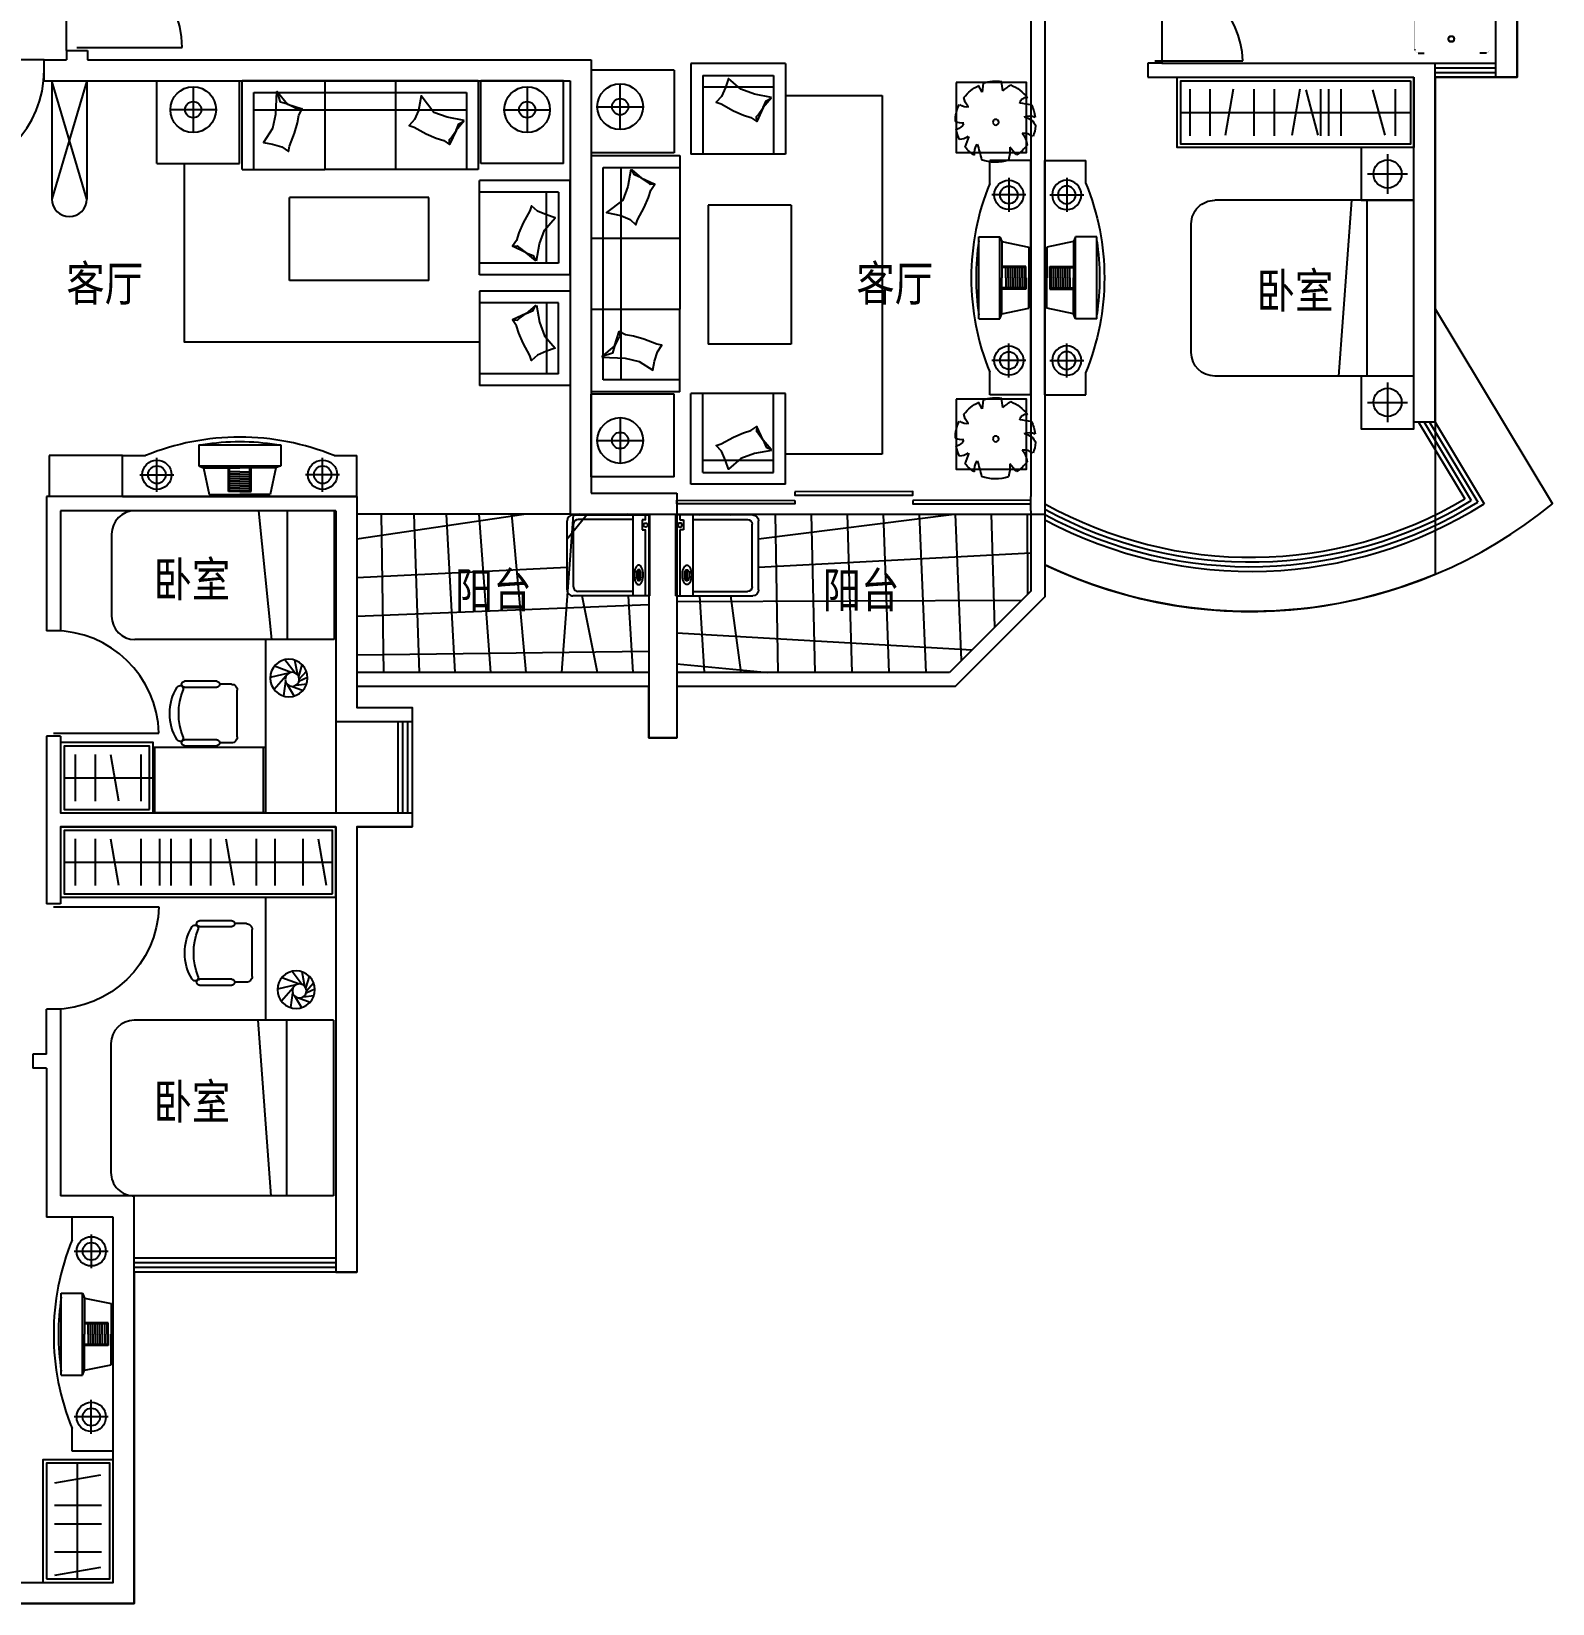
# Model space of a CAD drawing. Header units: millimetres. Extents: x 1064 to 41394, y 719 to 38162.
# Drawn here: x 28413 to 41394, y 14935 to 28357 of the extents above; entities that cross this region are included whole.
import ezdxf

# ---------------------------------------------------------------- set-up
doc = ezdxf.new("R2010")
doc.units = ezdxf.units.MM
for name, color, linetype in [('GROUND', 2, 'Continuous'), ('JJ', 6, 'Continuous'), ('TEXT', 7, 'Continuous'), ('TOTHER', 7, 'Continuous'), ('WALL', 4, 'Continuous'), ('WC', 10, 'Continuous'), ('WINDOW', 5, 'Continuous'), ('轮廓线', 240, 'Continuous')]:
    doc.layers.add(name, color=color, linetype=linetype)
doc.styles.add('-黑体', font='simhei.ttf')
doc.styles.add('DIM_FONT', font='SIMPLEX.shx', dxfattribs={"width": 0.8})
doc.styles.get("Standard").update_dxf_attribs({"font": 'arial.ttf'})

# ---------------------------------------------------------------- blocks, each defined once
blk = doc.blocks.new('M_C56KIS')
for p, q in [((61.68769691910711, 318.4202871911148), (71.90601225494174, 242.2449976117387)), ((71.90601225494174, 242.2449976117387), (100.8935978659574, 299.1390777507368)), ((100.8935978659574, 299.1390777507368), (100.8935978659574, 299.1390777507368))]:
    blk.add_line(p, q)
blk.add_lwpolyline([(293.5310873228591, 324.8203210098109), (293.5310873228591, -275.1796789901891), (-306.4689126771409, -275.1796789901891), (-306.4689126771409, 324.8203210098109)], close=True)
blk.add_circle((-45.62873294828751, -15.71658524134182), 24.74795864091466)
for centre, radius, start, end in [((-45.50328085846559, -12.31630878756187), 339.7112833079223, 112.0102967799918, 142.6391627845076), ((-371.2896940797655, -21.64040045695947), 380.1920188542477, 45.97817327683244, 58.53146648823827), ((-666.0950092341081, 364.7389955538201), 570.3182934058449, 348.5728220433146, 356.664893159638), ((-45.50328085846559, -12.31630878756187), 347.6731246968502, 72.04260863602428, 98.47500495788819), ((-45.50328085846559, -12.31630878756187), 341.3130754933274, 37.27508326534749, 64.82453975226632), ((-402.2700638191891, 850.071679190416), 717.8742823705817, 274.1464636058081, 282.123813865735), ((-307.3263161788782, 139.4254770050211), 56.51447527397258, 8.94104035208526, 100.0107453020594), ((206.6061042903748, 198.4565398962477), 84.24348286259413, 254.8554930631365, 310.959999052217), ((82.19623916537967, 215.3506896556755), 145.4134528367333, 319.7203254456983, 351.7151342059933), ((-45.50328085846559, -12.31630878756187), 344.854602640086, 0.5321478976161764, 25.58563763758895), ((-277.2367385652906, -87.58515179670576), 115.2873787263145, 97.39115352619886, 159.6951689965226), ((-332.4263924279076, -104.7566776789063), 142.750854417868, 71.80085051577306, 110.5991494842191), ((-45.50328085846559, -12.31630878756187), 338.1869811262916, 154.3498330697507, 173.0356210533512), ((-45.50328085846559, -12.31630878756187), 341.6813009379082, 185.9236248562026, 201.5277014868109), ((-287.016916876004, -214.3724508192572), 105.9156923180378, 81.8313753688686, 131.8278158106918), ((-119.4181293166766, -230.1884061095298), 194.498044918058, 141.6582328344403, 174.3092801234542), ((240.9715377723187, 101.5253414807994), 125.0895764326022, 263.277489039658, 297.8128437567362), ((333.1284424762271, 45.00061429590642), 130.7944999497475, 215.3868289016926, 249.7411029521465), ((-45.50328085846559, -12.31630878756187), 343.8520713788156, 334.0766548191929, 348.9021315592918), ((-45.50328085846559, -12.31630878756187), 333.1188994948745, 216.5940385052634, 237.4463764496026), ((-456.1104389769607, -26.25292581247413), 353.3091112416235, 310.8535874544839, 325.1929914565035), ((258.5327176696737, -243.1566432130312), 424.821412029153, 177.9454952844627, 193.2146256256703), ((1319.979056938726, -610.5931979398483), 1273.632728424784, 161.2864889084941, 167.5451059776773), ((-13.45707389987365, -284.0690271355743), 151.3411783082969, 354.7322619888067, 32.8543979234022), ((-45.50328085846559, -12.31630878756187), 339.1036820278283, 302.6098373623655, 320.6752496465583), ((1198.945539950029, 166.7284474101361), 1057.644250898783, 196.6397484795939, 201.9099380494143), ((262.0729412414221, -63.06088788394482), 99.59076505003421, 227.0453936709736, 270.9650517005485), ((-45.50328085846559, -12.31630878756187), 345.7632267254725, 251.5307323359839, 290.6299658611113)]:
    blk.add_arc(centre, radius, start, end)
at = {"style": 'DIM_FONT', "width": 0.8, "flags": 9}
for tag in ['YSIZE', 'XSIZE']:
    blk.add_attdef(tag, (0, 0), '', height=0.5, dxfattribs=at)
blk = doc.blocks.new('_C10')
at = {"layer": 'JJ'}
for p, q in [((-354.7870574510889, -581.4193916137447), (-354.7870574510889, 606.1006083862594)), ((-354.7870574510889, 606.1006083862594), (355.1329425489239, 606.1006083862449)), ((355.1329425489239, -581.4193916137592), (355.1329425489239, 606.1006083862449)), ((-354.7870574510889, -581.4193916137447), (355.1329425489239, -581.4193916137592))]:
    blk.add_line(p, q, dxfattribs=at)
at = {"flags": 9}
for tag in ['YSIZE', 'XSIZE']:
    blk.add_attdef(tag, (0, 0), '', height=0.5, dxfattribs=at)
blk = doc.blocks.new('_C8')
at = {"layer": 'JJ'}
for p, q in [((-755.5999999999767, 1008.000000000015), (0, 1008)), ((-755.5999999999767, 1008), (-755.5999999999767, 302.4000000000087)), ((0, -1008), (0, 1008)), ((-755.5999999999767, 907.2000000000116), (-100.7999999999884, 907.2000000000116)), ((-251.5999999999767, -907.1999999999825), (-251.5999999999767, 907.2000000000116)), ((-100.7999999999884, 907.2000000000116), (-100.8000000000175, -907.1999999999825)), ((-755.5999999999767, -1008), (-755.5999999999767, 302.4000000000087)), ((0, 302.3999999999942), (-755.5999999999767, 302.3999999999942)), ((0, -302.3999999999942), (-755.5999999999767, -302.3999999999942)), ((-100.8000000000175, -907.1999999999825), (-755.5999999999767, -907.1999999999971)), ((0, -1008), (-755.5999999999767, -1008))]:
    blk.add_line(p, q, dxfattribs=at)
for points in [[(-89.99734004616039, 714.5682681564358), (-288.1817483240739, 722.5387992107717), (-408.1844476381084, 749.4810452834645), (-525.3636578463484, 825.6283520912693), (-540.0010626880103, 748.5662530344562), (-563.4778018753859, 667.1045413729444), (-602.0114588273864, 612.2127015274891), (-558.0838417873601, 603.7212770043116), (-447.6263490955171, 560.0781531431712), (-358.4940034818719, 534.3907867909002), (-291.7959422309068, 522.8105931445753), (-238.1384737045737, 495.5368694099016), (-245.2634562289168, 536.4937327374646), (-233.0967100298731, 552.4390997508308), (-198.5961258576717, 619.6085278042301), (-181.2196417347295, 679.9030230497301), (-92.03075840097154, 707.5125293511082), (-198.5961258576717, 619.6085278042301), (-238.1384737045737, 495.5368694099016)], [(-338.2978783842991, -888.7412333619577), (-311.270418500324, -742.8245974557649), (-269.066812068515, -627.3023568687349), (-128.4339883773355, -520.9300347690878), (-252.9626801763952, -496.4699687376997), (-330.7134550149494, -462.676703703095), (-380.1734077908332, -417.3813411245792), (-394.2627972830669, -459.8457842856878), (-451.7957910691621, -563.7473462476628), (-488.7711125673959, -648.81932415349), (-508.8620267306687, -713.4651857968274), (-542.8323156404949, -763.1542128187866), (-501.2984463736066, -761.3744000966253), (-487.0565684751491, -775.4971957188973), (-424.9012172757066, -818.3776655217953), (-367.3533996786573, -843.3900034214166), (-345.0321974647813, -885.8142576502869), (-424.9012172757066, -818.3776655217953), (-542.8323156404949, -763.1542128187866)]]:
    blk.add_lwpolyline(points, dxfattribs=at)
at = {"flags": 9}
for tag in ['YSIZE', 'XSIZE']:
    blk.add_attdef(tag, (0, 0), '', height=0.5, dxfattribs=at)
blk = doc.blocks.new('_C11')
at = {"layer": 'JJ'}
for p, q in [((-705.6000000000058, 0), (0, 0)), ((-705.6000000000058, 0), (-705.6000000000058, -705.6000000000058)), ((0, 0), (0, -705.6000000000058)), ((-246.1800111641642, -505.8603632134618), (-246.1800111641642, -115.8603632134618)), ((-51.18001116416417, -310.8603632134618), (-441.1800111641642, -310.8603632134618)), ((-705.6000000000058, -705.6000000000058), (0, -705.6000000000058))]:
    blk.add_line(p, q, dxfattribs=at)
for radius in [195, 69.69913654718549]:
    blk.add_circle((-246.1800111641642, -310.8603632134618), radius, dxfattribs=at)
at = {"flags": 9}
for tag in ['YSIZE', 'XSIZE']:
    blk.add_attdef(tag, (0, 0), '', height=0.5, dxfattribs=at)
blk = doc.blocks.new('_C9')
at = {"layer": 'JJ'}
for p, q in [((0, 0), (0, -773.6000000000058)), ((0, 0), (806.3999999999942, 0)), ((806.3999999999942, 0), (806.3999999999942, -773.6000000000058)), ((100.7999999999884, -100.8000000000175), (100.7999999999884, -773.6000000000058)), ((705.5999999999767, -100.8000000000175), (100.7999999999884, -100.8000000000175)), ((705.5999999999767, -100.8000000000175), (705.5999999999767, -773.6000000000058)), ((100.7999999999884, -201.6000000000058), (705.5999999999767, -201.6000000000058)), ((0, -773.6000000000058), (806.3999999999942, -773.6000000000058))]:
    blk.add_line(p, q, dxfattribs=at)
blk.add_lwpolyline([(119.2587666379986, -288.2978783842991), (265.175402544206, -261.270418500324), (380.6976431312505, -219.066812068515), (487.0699652308831, -128.4339883773355), (511.5300312622567, -202.9626801763952), (545.3232962968759, -280.7134550149494), (590.6186588754063, -330.1734077908623), (548.154215714283, -344.2627972830669), (444.2526537523372, -401.7957910691912), (359.1806758464663, -438.7711125673959), (294.534814203158, -458.8620267306978), (244.8457871811697, -492.8323156404949), (246.6255999033456, -451.2984463736066), (232.5028042810736, -437.0565684751782), (189.6223344781902, -374.9012172757066), (164.6099965785397, -317.3533996786864), (122.185742349684, -295.0321974647813), (189.6223344781902, -374.9012172757066), (244.8457871811697, -492.8323156404949)], dxfattribs=at)
at = {"flags": 9}
for tag in ['YSIZE', 'XSIZE']:
    blk.add_attdef(tag, (0, 0), '', height=0.5, dxfattribs=at)
blk = doc.blocks.new('_C1FVM')
at = {"layer": 'JJ'}
for p, q in [((1735.722933011391, 0), (1030.122933011386, 0)), ((1030.122933011386, -705.6000000000058), (1030.122933011386, 0)), ((1735.722933011391, -705.6000000000058), (1735.722933011391, 0)), ((1424.86256979793, -51.18001116416417), (1424.86256979793, -441.1800111641642)), ((1229.86256979793, -246.1800111641642), (1619.86256979793, -246.1800111641642)), ((1735.722933011391, -705.6000000000058), (1030.122933011386, -705.6000000000058)), ((1019.066911050046, -1656.636905521096), (1019.066911050046, -850.236905521102)), ((1792.666911050052, -850.236905521102), (1019.066911050046, -850.236905521102)), ((1792.666911050052, -1656.636905521096), (1792.666911050052, -850.236905521102)), ((1691.866911050034, -951.0369055211195), (1019.066911050046, -951.0369055211195)), ((1591.066911050046, -1555.836905521108), (1591.066911050046, -951.0369055211195)), ((1691.866911050034, -951.0369055211195), (1691.866911050034, -1555.836905521108)), ((1691.866911050034, -1555.836905521108), (1019.066911050046, -1555.836905521108)), ((1792.666911050052, -1656.636905521096), (1019.066911050046, -1656.636905521096))]:
    blk.add_line(p, q, dxfattribs=at)
blk.add_lwpolyline([(1504.369032665752, -1537.378138883098), (1531.396492549728, -1391.46150297689), (1573.600098981537, -1275.939262389846), (1664.232922672716, -1169.566940290213), (1589.704230873656, -1145.10687425884), (1511.953456035102, -1111.31360922422), (1462.493503259189, -1066.01824664569), (1448.404113766985, -1108.482689806813), (1390.87111998086, -1212.384251768759), (1353.895798482656, -1297.45622967463), (1333.804884319354, -1362.102091317938), (1299.834595409557, -1411.791118339926), (1341.368464676445, -1410.011305617751), (1355.610342574873, -1424.134101240023), (1417.765693774345, -1467.014571042906), (1475.313511371365, -1492.026908942556), (1497.63471358527, -1534.451163171412), (1417.765693774345, -1467.014571042906), (1299.834595409557, -1411.791118339926)], dxfattribs=at)
for radius in [195, 69.69913654718549]:
    blk.add_circle((1424.86256979793, -246.1800111641642), radius, dxfattribs=at)
at = {"layer": 'JJ', "rotation": 90}
for name, p in [('_C11', (-1735.722933011377, 0)), ('_C8', (0, 0)), ('_C9', (-1798.043468794276, -1656.636905521096)), ('_C10', (3.586040244772448, -1351.109127034739))]:
    blk.add_blockref(name, p, dxfattribs=at)
at = {"style": 'DIM_FONT', "width": 0.8, "flags": 9}
for tag in ['YSIZE', 'XSIZE']:
    blk.add_attdef(tag, (0, 0), '', height=0.5, dxfattribs=at)
blk = doc.blocks.new('M_E20')
for p, q in [((345, 0), (-345, 0)), ((-302.4353001085619, -35.83518351358725), (-345, -35.83518351358725)), ((-302.4353001085619, -34.99553397357704), (-302.4353001085619, -65.61750891554402)), ((-302.4353001085619, -65.61750891554402), (-219.2787734230078, -65.61750891554402)), ((-219.2787734230078, -65.61750891554402), (-219.2787734230078, -34.99553397357704)), ((345, -35.83518351358725), (-219.2787734230078, -35.83518351358725)), ((123.012313463325, -86.85246989288316), (123.1308182920857, -98.56345711686299)), ((133.4771477720733, -96.32858660580678), (133.4771477720733, -112.9488374002412)), ((198.1455573035291, -96.32858660580678), (133.4771477720733, -96.32858660580678)), ((133.4771477720733, -112.9488374002412), (198.1455573035291, -112.9488374002412)), ((198.1455573035291, -112.9488374002412), (198.1455573035291, -96.32858660580678)), ((214.7741682943033, -88.0287735806869), (214.7741682943033, -98.54462004506422)), ((-307.2702440595531, -144.2591847427593), (-307.2702440595531, -610.9635392652508)), ((307.2702440595549, -144.2591847427593), (307.2702440595549, -610.9635392652526)), ((267.2702440595549, -650.9635392652526), (-267.2702440595531, -650.9635392652508))]:
    blk.add_line(p, q)
blk.add_lwpolyline([(83.30959542153869, -94.43403726050383, 0.1851580092270577), (88.19442312496722, -107.1727753504947, 0.102041767147919), (107.6636818951683, -121.5201022012043, 0.06086153838468337), (132.7173477212091, -129.548957676232, 0.04717313288960092), (166.4596477590167, -132.7395176509635, 0.04717313288963489), (200.2019477968224, -129.5489576762302, 0.06086153838472677), (225.255613622865, -121.5201022012043, 0.1020417671479031), (244.7248723930625, -107.1727753504983, 0.1851580092270727), (249.6097000964928, -94.43403726050383, 0.1851580092270577), (244.7248723930643, -81.69529917051295, 0.1020417671479417), (225.255613622865, -67.34797231980338, 0.06086153838468446), (200.2019477968297, -59.31911684477745, 0.04717313288962478), (166.4596477590167, -56.12855687004412, 0.04717313288958174), (132.7173477212145, -59.31911684477382, 0.0608615383846819), (107.6636818951683, -67.34797231980338, 0.102041767147903), (88.19442312497085, -81.69529917050932, 0.1851580092271371)], format="xyb", close=True)
for points in [[(214.7741682943033, -88.0287735806869, 0.2590339714206403), (212.8733838579064, -84.60597066564151, 0.07627618954556756), (201.3533039680351, -79.6715881287655, 0.03651481991211369), (187.8050135026824, -77.21416059959483, 0.02661499603889096), (168.9524712927905, -76.20992857131023, 0.02661499603889096), (150.0999290829004, -77.21416059959483, 0.03651481991211369), (136.5516386175459, -79.6715881287655, 0.07627618954557523), (125.0315587276727, -84.60597066564333, 0.2590339714203898), (123.1307742912795, -88.0287735806869, 0.07846216763068087), (123.3269377951219, -89.27112939397375, 0.05676245743015501)], [(214.7741682943033, -98.54462004506422, 0.2590339714206403), (212.8733838579064, -95.12181713001883, 0.07627618954556756), (201.3533039680351, -90.18743459314283, 0.03651481991211369), (187.8050135026824, -87.73000706397215, 0.02661499603889096), (168.9524712927905, -86.72577503568755, 0.02661499603889096), (150.0999290829004, -87.73000706397215, 0.03651481991211369), (136.5516386175459, -90.18743459314283, 0.07627618954557523), (125.0315587276727, -95.12181713002064, 0.2590339714203898), (123.1307742912795, -98.54462004506422, 0.2590339714202164), (125.0315587276727, -101.9674229601078, 0.05676245743015501), (133.4771477720733, -105.9800386097559, 0.03651481991203816)], [(198.1455573035291, -107.6696730792064, 0.00873594143187036), (201.3533039680351, -106.9018054969856, 0.07627618954562937), (212.8733838579083, -101.9674229601078, 0.2590339714204861), (214.7741682943033, -98.54462004506422, 0.2590339714206403)]]:
    blk.add_lwpolyline(points, format="xyb")
blk.add_circle((-258.668707116165, -34.99553397357704), 17.49659003333545)
for centre, start, end in [((-267.2702440595531, -610.9635392652508), 180, 269.9999999999998), ((267.2702440595549, -610.9635392652526), 270, 0)]:
    blk.add_arc(centre, 40, start, end)
at = {"layer": 'TOTHER', "linetype": 'Continuous'}
for p, q in [((-345, -655.8351835135909), (-345, 0)), ((345, 0), (345, -655.8351835135873)), ((-345, -144.6659197755616), (345, -144.6659197755616)), ((295, -705.8351835135873), (-295, -705.8351835135909))]:
    blk.add_line(p, q, dxfattribs=at)
for centre, start, end in [((-295, -655.8351835135909), 180, 270), ((295, -655.8351835135873), 270, 0)]:
    blk.add_arc(centre, 50, start, end, dxfattribs=at)
at = {"width": 0.8, "flags": 9}
for tag in ['YSIZE', 'XSIZE']:
    blk.add_attdef(tag, (0, 0), '', height=0.5, dxfattribs=at)
blk = doc.blocks.new('M_C5')
for p, q in [((-60.16192104374932, 62.68461325480894), (-49.63460429589031, 152.1065615165353)), ((-28.08119270529278, 85.5738574138395), (7.413737712297007, 159.8281467487104)), ((-8.99228111962293, 87.95501956535736), (58.67843228853599, 149.151296676022)), ((-53.9910526626627, -14.06874431869437), (-153.5547980225383, 44.95468834566418)), ((-70.82901607836538, 21.28130988847079), (-105.5706513122423, 120.2282728042846)), ((12.1610811973369, 83.2587280937023), (111.8935306657804, 114.3671185050116)), ((25.53403393035842, 75.43189319191879), (151.9761583610671, 50.03246236002269)), ((42.31323223001527, 52.59037386479213), (156.1122218071469, -35.05672834750294)), ((48.33521730783104, 20.58951348862502), (102.0785434169302, -123.2070248560467)), ((-26.44012613309314, -30.03790376529832), (-152.9726097377861, -46.89755505358153)), ((14.47907216040039, -26.22849599220535), (-99.1433280076817, -125.5810515625417)), ((40.54031767207198, -2.332965136227358), (5.081947024460533, -160.0161421951379))]:
    blk.add_line(p, q)
for centre, radius in [((0, 0), 160), ((-11.20591059033177, 27.9958680989912), 60)]:
    blk.add_circle(centre, radius)
at = {"width": 0.8, "flags": 9}
for tag in ['YSIZE', 'XSIZE']:
    blk.add_attdef(tag, (0, 0), '', height=0.5, dxfattribs=at)
blk = doc.blocks.new('M_C32CXI')
for p, q in [((-188.1173838503528, 275), (86.88261614964722, 274.9999999998981)), ((86.88261614964722, 225), (-188.1173838503528, 224.9999999998981)), ((211.8826161496472, 249.9999999999927), (111.8826161496545, 249.9999999999709)), ((261.8826161496545, 200), (261.8826161496472, -200)), ((-188.1173838503455, -225), (86.8826161496545, -225.0000000001019)), ((211.8826161496545, -250), (111.8826161496545, -250.0000000000218)), ((86.8826161496545, -275), (-188.1173838503455, -275.0000000001019))]:
    blk.add_line(p, q)
for centre, radius, start, end in [((-188.1173838503637, 249.9999999999491), 25.00000000005045, 89.99999999997881, 270.0000000000211), ((86.88261614964722, 250), 25, 269.9999999999992, 90.0000000000008), ((110.9897590067703, 0), 425.8928571428326, 148.1092081981523, 211.8907918018478), ((-226.7826380876322, 210.1694915254229), 28.07203389830514, 338.7606894476903, 148.1092081981521), ((313.9659494829975, 0), 552.0833333333411, 158.7606894476899, 201.2393105523097), ((211.8826161496545, 199.9999999999927), 50, 0, 90.00000000001087), ((-226.7826380876322, -210.1694915254229), 28.07203389830518, 211.8907918018478, 21.23931055230808), ((-188.1173838503528, -250.0000000000509), 25.00000000005045, 89.99999999997881, 270.0000000000211), ((86.8826161496545, -250), 25, 269.9999999999992, 90.0000000000008), ((211.8826161496472, -200.0000000000909), 50, 269.999999999989, 0)]:
    blk.add_arc(centre, radius, start, end)
at = {"width": 0.8, "flags": 9}
for tag in ['YSIZE', 'XSIZE']:
    blk.add_attdef(tag, (0, 0), '', height=0.5, dxfattribs=at)
blk = doc.blocks.new('M_A2ZXL')
blk.add_line((-0.471674735232727, 0), (-0.471674735232727, -0.9995987591916273))
blk.add_arc((-0.5000000000003999, 0), 1.0000000000008, 271.6231352199475, 0)
blk = doc.blocks.new('_C18POR')
at = {"layer": 'JJ'}
for p, q in [((0, 0), (-1.01863406598568e-10, 1500)), ((-1.01863406598568e-10, 1500), (1699.999999999898, 1500.000000000146)), ((400, 2.91038304567337e-11), (399.9999999998981, 1500.000000000029)), ((533.4019317040947, 1500.000000000044), (644.4249390694022, 4.365574568510056e-11)), ((1899.999999999985, 200.0000000001601), (1899.999999999927, 1300.00000000016)), ((0, 0), (1700, 1.455191522836685e-10))]:
    blk.add_line(p, q, dxfattribs=at)
for centre, start, end in [((1699.999999999927, 1300.000000000146), 4.956035581926699e-12, 90.00000000000496), ((1699.999999999985, 200.0000000001455), 270.000000000005, 4.956035581926699e-12)]:
    blk.add_arc(centre, 200, start, end, dxfattribs=at)
at = {"style": 'DIM_FONT', "width": 0.8, "flags": 9}
for tag in ['YSIZE', 'XSIZE']:
    blk.add_attdef(tag, (0, 0), '', height=0.5, dxfattribs=at)
blk = doc.blocks.new('_C4CHW')
at = {"layer": 'JJ'}
blk.add_blockref('_C18POR', (0, 0), dxfattribs=at)
at = {"style": 'DIM_FONT', "width": 0.8, "flags": 9}
for tag in ['YSIZE', 'XSIZE']:
    blk.add_attdef(tag, (0, 0), '', height=0.5, dxfattribs=at)
blk = doc.blocks.new('_C4COF')
at = {"layer": 'WALL'}
blk.add_blockref('_C4CHW', (0, 0), dxfattribs=at)
at = {"style": 'DIM_FONT', "width": 0.8, "flags": 9}
for tag in ['YSIZE', 'XSIZE']:
    blk.add_attdef(tag, (0, 0), '', height=0.5, dxfattribs=at)
blk = doc.blocks.new('_C20TYU')
at = {"layer": 'WC'}
for p, q in [((-2.842170943040401e-13, 9.999999999999716), (2.842170943040401e-13, -9.999999999999716)), ((-2.842170943040401e-13, 9.999999999999716), (3.500000000000853, 10.00000000000028)), ((3.500000000000853, 10.00000000000028), (3.500000000000284, 8.059553248362192)), ((1.86999999999972, 8.520000000000266), (1.86999999999972, 5.620000000000289)), ((0.4199999999996749, 7.070000000000277), (3.319999999999709, 7.070000000000277)), ((2.456473953767272, 3.082252110921843), (0.1699999999991064, 2.606164383561975)), ((2.63000000000028, 3.499999999999147), (2.456473953767272, 3.082252110921843)), ((2.456473953767272, 3.082252110921843), (2.456473953767841, -8.526512829121202e-13)), ((4.429999999999723, 3.499999999999147), (2.63000000000028, 3.499999999999147)), ((2.63000000000028, 3.499999999999147), (2.629999999999711, -3.500000000000853)), ((4.429999999999723, 3.499999999999147), (4.429999999999723, -3.500000000000853)), ((0.1699999999996749, 2.606164383561975), (0.169999999998538, -8.526512829121202e-13)), ((0.4299999999997226, -8.526512829121202e-13), (0.4299999999997226, 0.9700000000003115)), ((0.4299999999997226, 0.9700000000003115), (2.456473953767841, 0.9700000000008799)), ((0.5299999999996885, -8.526512829121202e-13), (0.5299999999996885, 0.8700000000002888)), ((0.5299999999996885, 0.8700000000002888), (2.456473953767841, 0.8700000000008572)), ((0.7299999999996771, -8.526512829121202e-13), (0.7299999999996771, 0.8700000000002888)), ((0.9299999999997226, -8.526512829121202e-13), (0.9299999999997226, 0.8700000000002888)), ((1.129999999999711, -8.526512829121202e-13), (1.129999999999711, 0.8700000000002888)), ((1.3299999999997, -8.526512829121202e-13), (1.3299999999997, 0.8700000000002888)), ((1.529999999999688, -8.526512829121202e-13), (1.529999999999688, 0.8700000000002888)), ((1.729999999999677, -8.526512829121202e-13), (1.729999999999677, 0.8700000000002888)), ((1.929999999999723, -8.526512829121202e-13), (1.929999999999723, 0.8700000000002888)), ((2.129999999999711, -8.526512829121202e-13), (2.129999999999711, 0.8700000000002888)), ((0.1699999999996749, -2.606164383563737), (0.169999999998538, -8.526512829121202e-13)), ((0.4299999999997226, -8.526512829121202e-13), (0.4299999999997226, -0.9700000000020168)), ((0.4299999999997226, -0.9700000000020168), (2.456473953767841, -0.9700000000026421)), ((0.5299999999996885, -8.526512829121202e-13), (0.5299999999996885, -0.8700000000020509)), ((0.5299999999996885, -0.8700000000020509), (2.456473953767841, -0.8700000000026193)), ((0.7299999999996771, -8.526512829121202e-13), (0.7299999999996771, -0.8700000000020509)), ((0.9299999999997226, -8.526512829121202e-13), (0.9299999999997226, -0.8700000000020509)), ((1.129999999999711, -8.526512829121202e-13), (1.129999999999711, -0.8700000000020509)), ((1.3299999999997, -8.526512829121202e-13), (1.3299999999997, -0.8700000000020509)), ((1.529999999999688, -8.526512829121202e-13), (1.529999999999688, -0.8700000000020509)), ((1.729999999999677, -8.526512829121202e-13), (1.729999999999677, -0.8700000000020509)), ((1.929999999999723, -8.526512829121202e-13), (1.929999999999723, -0.8700000000020509)), ((2.129999999999711, -8.526512829121202e-13), (2.129999999999711, -0.8700000000020509)), ((2.456473953767272, -3.082252110923605), (2.456473953767841, -8.526512829121202e-13)), ((2.456473953767272, -3.082252110923605), (0.1699999999991064, -2.606164383563737)), ((2.63000000000028, -3.500000000000853), (2.456473953767272, -3.082252110923605)), ((4.429999999999723, -3.500000000000853), (2.629999999999711, -3.500000000000853)), ((1.86999999999972, -8.520000000002028), (1.86999999999972, -5.620000000002051)), ((0.4199999999996749, -7.07000000000204), (3.319999999999709, -7.07000000000204)), ((3.500000000000284, -8.059553248366285), (3.500000000000284, -9.999999999999147)), ((2.842170943040401e-13, -9.999999999999716), (3.500000000000284, -9.999999999999147))]:
    blk.add_line(p, q, dxfattribs=at)
for centre, radius in [((1.86999999999972, 7.070000000000277), 1.25), ((1.86999999999972, 7.070000000000277), 0.75), ((1.86999999999972, -7.07000000000204), 1.25), ((1.86999999999972, -7.07000000000204), 0.75)]:
    blk.add_circle(centre, radius, dxfattribs=at)
for centre, radius, start, end in [((-16.23478260868552, -1.477928890381008e-12), 21.31708336464693, 337.7852239154627, 22.21477608453572), ((-16.04478260868552, -1.477928890381008e-12), 20.71708336464693, 351.2284791516101, 8.771520848389866)]:
    blk.add_arc(centre, radius, start, end, dxfattribs=at)
at = {"style": 'DIM_FONT', "width": 0.8, "flags": 9}
for tag in ['YSIZE', 'XSIZE']:
    blk.add_attdef(tag, (0, 0), '', height=0.5, dxfattribs=at)
blk = doc.blocks.new('_C0BXV')
at = {"layer": 'JJ', "xscale": -100, "yscale": 100, "zscale": 100, "rotation": 89.9999999999999}
blk.add_blockref('_C20TYU', (0, 0), dxfattribs=at)
at = {"style": 'DIM_FONT', "width": 0.8, "flags": 9}
for tag in ['YSIZE', 'XSIZE']:
    blk.add_attdef(tag, (0, 0), '', height=0.5, dxfattribs=at)
blk = doc.blocks.new('M_C18')
at = {"linetype": 'Continuous'}
for p, q in [((-564.7179044622999, 348.8683286833657), (-564.7179044622999, -348.2120702730244)), ((594.6325399514944, 348.8683286833657), (594.6325399514944, -348.2120702730244))]:
    blk.add_line(p, q, dxfattribs=at)
blk.add_lwpolyline([(-581.520084816123, -348.2120702730244), (-581.520084816123, 351.7879297269756), (618.479915183877, 351.7879297269756), (618.479915183877, -348.2120702730244)], close=True, dxfattribs=at)
at = {"width": 0.8, "flags": 9}
for tag in ['YSIZE', 'XSIZE']:
    blk.add_attdef(tag, (0, 0), '', height=0.5, dxfattribs=at)
blk = doc.blocks.new('_C5HQH')
at = {"layer": 'JJ'}
for p, q in [((-1.01863406598568e-10, 1095.935355966198), (1699.999999999898, 1095.935355966343)), ((0, -4.064644033802324), (-1.01863406598568e-10, 1095.935355966198)), ((400, -4.064644033765944), (399.9999999998981, 1095.935355966234)), ((533.4019317040947, 1095.935355966241), (644.4249390694022, -4.064644033751392)), ((1899.999999999985, 195.9353559663577), (1899.999999999927, 895.9353559663577)), ((0, -4.064644033802324), (1700, -4.064644033656805))]:
    blk.add_line(p, q, dxfattribs=at)
for centre, start, end in [((1699.999999999927, 895.9353559663432), 4.956035581926699e-12, 90.00000000000496), ((1699.999999999985, 195.9353559663432), 270.000000000005, 4.956035581926699e-12)]:
    blk.add_arc(centre, 200, start, end, dxfattribs=at)
at = {"style": 'DIM_FONT', "width": 0.8, "flags": 9}
for tag in ['YSIZE', 'XSIZE']:
    blk.add_attdef(tag, (0, 0), '', height=0.5, dxfattribs=at)
blk = doc.blocks.new('M_E4')
for p, q in [((670.2195334624594, -79.87130509342023), (670.2195334624594, -136.5943981839464)), ((670.2195334624594, -85.87608127451313), (670.2195334624594, -96.99702325570979)), ((669.9526796069113, -662.9448349358263), (669.9526796069113, -613.6277327375301))]:
    blk.add_line(p, q)
at = {"const_width": 1.5}
for points in [[(-750, -750), (-750, 0)], [(-750, 0), (750, 0)], [(750, 0), (750, -750)], [(607.8686748458786, -55.87608127451313), (640.2195334624594, -55.87608127451313)], [(670, -89.83659028254624), (670, -656.3837234624498)], [(669.9526796069113, -662.9448349358263), (669.9526796069113, -654.6200984269744)], [(750, -750), (-750, -750)]]:
    blk.add_lwpolyline(points, dxfattribs=at)
for points in [[(-399.2512634007562, -55.79842138364984, 0.9306875673176622), (-387.5826626172457, -693.0468545553413, 0.9306875673176622)], [(670.2195334624594, -85.87608127451313, 0.414213562373095), (640.2195334624594, -55.87608127451313, 0.414213562373095)], [(670, -89.83659028254624, 0.04178428274867548), (669.5824370328046, -84.84866293742016, 0.412614726149245)], [(639.9526796069113, -692.9448349358263, 0.414213562373095), (669.9526796069113, -662.9448349358263, 0.414213562373095)]]:
    blk.add_lwpolyline(points, format="xyb", dxfattribs=at)
at = {"const_width": 1.5, "flags": 128}
for points in [[(-399.2512634007562, -55.79842138364984), (607.8686748458786, -55.87608127451313)], [(-399.2512634007562, -694.2015786163502), (645.2528304558873, -692.4729300484141)]]:
    blk.add_lwpolyline(points, dxfattribs=at)
for radius in [25, 23]:
    blk.add_circle((550, -381.1980174607397), radius)
blk.add_arc((639.9526796069113, -662.9448349358263), 30, 270, 280.1759551225844)
at = {"width": 0.8, "flags": 9}
for tag in ['YSIZE', 'XSIZE']:
    blk.add_attdef(tag, (0, 0), '', height=0.5, dxfattribs=at)
blk = doc.blocks.new('_C2GBH')
at = {"layer": 'JJ'}
for p, q in [((-225, -55), (-225, -395)), ((-395, -225), (-55, -225))]:
    blk.add_line(p, q, dxfattribs=at)
blk.add_lwpolyline([(-450, 0), (-450, -450), (0, -450), (0, 0)], close=True, dxfattribs=at)
blk.add_circle((-225, -225), 120, dxfattribs=at)
at = {"style": 'DIM_FONT', "width": 0.8, "flags": 9}
for tag in ['YSIZE', 'XSIZE']:
    blk.add_attdef(tag, (0, 0), '', height=0.5, dxfattribs=at)

msp = doc.modelspace()

# ---------------------------------------------------------------- hatches: boundary and pattern name
at = {"layer": 'WINDOW'}
h = msp.add_hatch(dxfattribs=at)
h.set_pattern_fill('NET', color=256, scale=2500, style=0)
h.set_pattern_definition([(180, (532243844.2523258, -2524365596.534833), (0, 312.5), []), (90, (532243844.2523258, -2524365596.534833), (312.5, 1.913447427847464e-14), [])])
h.paths.add_polyline_path([(36246.4178586113, 22885.11008358304), (36940.89635897739, 23579.58858442702), (36940.89635891767, 24235.10515546309), (33920.89635898449, 24235.10894246655), (33920.89635898473, 24228.52073860517), (34567.9181226721, 24228.52073860517, -0.4142135623730951), (34617.9181226721, 24178.52073860517), (34617.9181226721, 23588.52073860517, -0.4142135623730951), (34567.9181226721, 23538.52073860517), (33920.8963590115, 23538.52073860517), (33920.89635903711, 22885.1100835835)])
h.paths.add_polyline_path([(33680.89635901942, 22885.11008406034), (33680.89635899905, 23538.52073860517), (33033.87459528269, 23538.52073860517, -0.4142135623730951), (32983.87459528269, 23588.52073860517), (32983.87459528269, 24178.52073860517, -0.4142135623730951), (33033.87459528269, 24228.52073860517), (33680.89635897751, 24228.52073860517), (33680.89635897739, 24235.10924342018), (33010.89635891779, 24235.1100835835), (31190.89635897239, 24235.1100835835), (31190.89635892768, 22885.1100835835)])

# ---------------------------------------------------------------- linework, layer by layer
at = {"layer": 'GROUND'}
for p, q in [((28710.89635879858, 28195.18199825635), (28710.89636118276, 29095.18199825635)), ((38060.89635879858, 28835.11008406034), (38060.89635879858, 28085.11008406034)), ((28521.51014901264, 28115.11008406034), (27621.51014919145, 28115.11008406034))]:
    msp.add_line(p, q, dxfattribs=at)
at = {"layer": 'JJ'}
for p, q in [((28887.06000150306, 27935.11008406034), (28587.06000150306, 26925.5343441998)), ((28887.06000150306, 26925.5343441998), (28587.06000150306, 27935.1100835835)), ((28587.06000150306, 27935.1100835835), (28587.06000150306, 26925.5343441998)), ((28887.06000150306, 27935.1100835835), (28887.06000150306, 26925.5343441998)), ((32248.35238094194, 27229.51008415571), (32248.35238094194, 27935.11008406034)), ((32953.95238090618, 27935.11008406034), (32248.35238094194, 27935.11008406034)), ((32953.95238090618, 27229.51008415571), (32953.95238090618, 27935.11008406034)), ((32643.09201772077, 27883.93007278791), (32643.09201772077, 27493.93007278791)), ((34847.53326458795, 27808.71189928403), (35674.1727711664, 27808.71189928403)), ((35674.1727711664, 27808.71189928403), (35674.1727711664, 24747.06249332776)), ((38299.66806007488, 27865.11008406034), (38299.66806007488, 27465.11008406034)), ((38468.96629805429, 27865.11008406034), (38468.96629805429, 27465.11008406034)), ((38668.99062712057, 27863.50569439283), (38599.53135604723, 27469.58259344449)), ((38845.12157167061, 27865.11008406034), (38845.12157167061, 27465.11008406034)), ((39018.15392578705, 27865.11008406034), (39018.15392578705, 27465.11008406034)), ((39238.28274876936, 27863.50569439283), (39168.82347769602, 27469.58259344449)), ((39288.47015489204, 27858.29524946561), (39391.99777294262, 27471.92491865507)), ((39414.41369331939, 27865.11008406034), (39414.41369331939, 27465.11008406034)), ((39482.6724362479, 27865.11008406034), (39482.6724362479, 27465.11008406034)), ((39587.44604743583, 27865.11008406034), (39587.44604743583, 27465.11008406034)), ((39857.76227654083, 27858.29524946561), (39961.28989459141, 27471.92491865507)), ((40051.96455789669, 27865.11008406034), (40051.96455789669, 27465.11008406034)), ((32448.09201772077, 27688.93007278791), (32838.09201772077, 27688.93007278791)), ((38220.89635897739, 27665.11008406034), (40180.89635897739, 27665.11008406034)), ((32953.95238090618, 27229.51008415571), (32248.35238094194, 27229.51008415571)), ((33010.89635897739, 27084.87317848554), (32237.29635895355, 27084.87317848554)), ((32237.29635895355, 26278.47317839017), (32237.29635895355, 27084.87317848554)), ((32910.09635896547, 26984.07317877164), (32237.29635895355, 26984.07317877164)), ((32809.29635895355, 26379.27317858091), (32809.29635895355, 26984.07317877164)), ((32910.09635896547, 26984.07317877164), (32910.09635896547, 26379.27317858091)), ((33010.89635897739, 26278.47317839017), (33010.89635897739, 27084.87317848554)), ((32910.09635896547, 26379.27317858091), (32237.29635895355, 26379.27317858091)), ((33010.89635897739, 26278.47317839017), (32237.29635895355, 26278.47317839017)), ((28564.17156095369, 24735.1100835835), (28564.17156095369, 24385.1100835835)), ((29190.89635897739, 24735.1100835835), (28564.17156095369, 24735.1100835835)), ((35674.1727711664, 24747.06249332776), (34847.53326458795, 24747.06249332776)), ((30410.89635897739, 23165.11008406034), (30410.89635897739, 21685.11008406034)), ((28789.30162812336, 21785.11008406034), (28789.30162812336, 22185.11008406034)), ((28958.59986610277, 21785.11008406034), (28958.59986610277, 22185.11008406034)), ((29158.62419522865, 21786.71447372785), (29089.16492415531, 22180.63757467618)), ((29349.51349497898, 21785.11008406034), (29349.51349497898, 22185.11008406034)), ((29448.66871256693, 21981.44227600446), (28690.89635885818, 21981.44227600446)), ((28789.30162812336, 21065.11008406034), (28789.30162812336, 21465.11008406034)), ((28958.59986610277, 21065.11008406034), (28958.59986610277, 21465.11008406034)), ((29158.62419522865, 21066.71447372785), (29089.16492415531, 21460.63757467618)), ((29349.51349497898, 21065.11008406034), (29349.51349497898, 21465.11008406034)), ((29507.78749389513, 21065.11008406034), (29507.78749389513, 21465.11008406034)), ((29605.39054221971, 21065.11008406034), (29605.39054221971, 21465.11008406034)), ((29774.52827770574, 21065.11008406034), (29774.52827770574, 21465.11008406034)), ((29774.68878019913, 21065.11008406034), (29774.68878019913, 21465.11008406034)), ((29943.82651568516, 21065.11008406034), (29943.82651568516, 21465.11008406034)), ((30143.85084481104, 21066.71447372785), (30074.3915737377, 21460.63757467618)), ((30334.74014456137, 21065.11008406034), (30334.74014456137, 21465.11008406034)), ((30493.01414347751, 21065.11008406034), (30493.01414347751, 21465.11008406034)), ((30731.09961409433, 21065.11008406034), (30731.09961409433, 21465.11008406034)), ((30931.12394322021, 21066.71447372785), (30861.66467214687, 21460.63757467618)), ((30980.896359037, 21261.44227600446), (28690.89635885818, 21261.44227600446)), ((30410.89635897739, 20965.11008406034), (30410.89635897739, 19915.1100835835)), ((28610.89635897739, 16164.90682840696), (29010.89635897739, 16164.90682840696)), ((28807.22855092151, 15145.11008406034), (28807.22854907377, 16133.44563913694)), ((28612.5007486449, 15964.88249922147), (29006.42384959324, 16034.3417701756)), ((28610.89635897739, 15773.99319935193), (29010.89635897739, 15773.99319935193)), ((28610.89635897739, 15615.7192006146), (29010.89635897739, 15615.7192006146)), ((28610.89635897739, 15377.63372993818), (29010.89635897739, 15377.63372993818)), ((28612.5007486449, 15177.60940075269), (29006.42384959324, 15247.06867170682))]:
    msp.add_line(p, q, dxfattribs=at)
for points in [[(40210.89635897739, 27965.11008406034), (40210.89635897739, 27365.11008406034), (38190.89635897739, 27365.11008406034), (38190.89635897739, 27965.11008406034)], [(40180.89635897739, 27935.11008406034), (40180.89635897739, 27395.11008406034), (38220.89635897739, 27395.11008406034), (38220.89635897739, 27935.11008406034)], [(29450.89635873897, 21685.11008406034), (29450.89635867937, 22285.11008406034), (28660.89635891779, 22285.11008406034), (28660.89635891779, 21685.11008406034)], [(29420.89635867937, 21715.11008406034), (29420.89635879858, 22255.11008406034), (28690.89635891779, 22255.1100835835), (28690.89635879858, 21715.11008406034)], [(31010.89635897739, 20965.11008406034), (31010.89635897739, 21565.11008406034), (28660.89635891779, 21565.11008406034), (28660.89635891779, 20965.11008406034)], [(30980.896359037, 20995.11008406034), (30980.896359037, 21535.11008406034), (28690.89635885818, 21535.11008406034), (28690.89635885818, 20995.11008406034)], [(28510.89635897739, 15115.11008406034), (29110.89635897739, 15115.11008406034), (29110.89635897739, 16163.4456386601), (28510.89635897739, 16163.4456386601)], [(28540.896359037, 15145.11008406034), (29080.89635879858, 15145.11008453718), (29080.89635897739, 16133.4456386601), (28540.89635891779, 16133.44563913694)]]:
    msp.add_lwpolyline(points, close=True, dxfattribs=at)
for points in [[(29715.77416200502, 27229.51008415571), (29715.77416200502, 25706.37864017835), (32237.29635889395, 25706.37864017835)], [(32722.5984805928, 26397.73194504133), (32749.62594045265, 26543.64858103147), (32791.82954687937, 26659.1708216702), (32882.46237058504, 26765.54314375272), (32807.93367875679, 26790.0032095944), (32730.18290395601, 26823.79647493711), (32680.72295118435, 26869.09183740964), (32666.63356168134, 26826.62739420286), (32609.10056788786, 26722.7258324658), (32572.12524641617, 26637.6538543736), (32552.03433222635, 26573.00799274793), (32518.06404329403, 26523.31896591535), (32559.59791256054, 26525.09877825132), (32573.83979047401, 26510.9759826695), (32635.99514169557, 26468.09551287046), (32693.54295928343, 26443.08317518583), (32715.86416150196, 26400.65892076841), (32635.99514169557, 26468.09551287046), (32518.06404329403, 26523.31896591535)]]:
    msp.add_lwpolyline(points, dxfattribs=at)
for radius in [195, 69.69913654718549]:
    msp.add_circle((32643.09201772077, 27688.93007278791), radius, dxfattribs=at)
msp.add_arc((28737.06000150306, 26925.5343441998), 150, 180, 0, dxfattribs=at)
at = {"layer": 'WALL'}
for p, q in [((41090.89635891779, 27965.11008406034), (41090.896359037, 32715.1100835835)), ((36940.89635891779, 29785.11008406034), (36940.88959337337, 24385.10630035749)), ((37060.89635891779, 29665.11008406034), (37060.89886290891, 24235.1100835835)), ((40910.89635897739, 27965.11008406034), (40910.89635897739, 29665.11008406034)), ((28710.896359037, 28195.18199825635), (28890.8963590966, 28195.18199825635)), ((28710.896359037, 28195.18199825635), (28710.896359037, 28115.11008406034)), ((28890.896359037, 28195.18199825635), (28890.896359037, 28115.11008406034)), ((28521.51014931066, 27935.11008406034), (28521.51014925106, 28115.11008406034)), ((28521.51014925106, 28115.11008406034), (28710.896359037, 28115.11008406034)), ((28890.896359037, 28115.11008406034), (33190.896359037, 28115.11008406034)), ((33190.896359037, 28115.11008406034), (33190.89635891779, 24415.1100835835)), ((38060.896359037, 28085.11008406034), (37940.896359037, 28085.11008406034)), ((37940.896359037, 28085.11008406034), (37940.896359037, 27965.11008406034)), ((38060.896359037, 28085.11008406034), (40390.89635897739, 28085.11008406034)), ((40390.896359037, 25019.96289682737), (40390.89635897739, 28085.11008406034)), ((28521.51014931066, 27935.11008406034), (33010.896359037, 27935.11008406034)), ((33010.896359037, 27935.11008406034), (33010.89635891779, 24235.1100835835)), ((37940.896359037, 27965.11008406034), (40210.89635897739, 27965.11008406034)), ((40210.896359037, 25019.96289730421), (40210.89635897739, 27965.11008406034)), ((40910.89635897739, 27965.11008406034), (41090.89635891779, 27965.11008406034)), ((40390.896359037, 25019.96289682737), (40210.896359037, 25019.96289730421)), ((31190.89635897739, 24385.1100835835), (28540.89635891779, 24385.1100835835)), ((28540.89635891779, 24385.1100835835), (28540.89635891779, 23240.93890190473)), ((31190.89635897739, 24385.1100835835), (31190.89635891779, 22585.11008406034)), ((33190.89635891779, 24415.1100835835), (33920.89635897739, 24415.1100835835)), ((33920.89635897739, 24415.1100835835), (33920.896359037, 22885.1100835835)), ((36940.88944305046, 24265.10630035749), (36940.88959337337, 24385.10630035749)), ((31010.89635897739, 24265.1100835835), (28660.89635891779, 24265.1100835835)), ((28660.89635891779, 24265.1100835835), (28660.89635891779, 23240.93890190473)), ((31010.89635897739, 24265.1100835835), (31010.89635897739, 21685.11008406034)), ((33010.89635891779, 24235.1100835835), (33680.89635897739, 24235.1100835835)), ((33680.89635897739, 24235.1100835835), (33680.896359037, 22325.1100835835)), ((36940.88944305046, 24265.10630035749), (36940.88940543993, 24235.1100835835)), ((36940.88940543993, 24235.1100835835), (37060.89886290891, 24235.1100835835)), ((28660.89635891779, 23240.93890190473), (28540.89635891779, 23240.93890190473)), ((33920.896359037, 22885.1100835835), (33920.896359037, 22325.1100835835)), ((31190.89635867937, 22585.11008406034), (31660.89635873897, 22585.11008406034)), ((31660.89635873897, 22585.11008406034), (31660.89635873897, 22465.11008406034)), ((31010.89635867937, 22465.11008406034), (31660.89635873897, 22465.11008406034)), ((28660.89635885818, 22340.93890190473), (28540.89635891779, 22340.93890190473)), ((28540.89635891779, 22340.93890190473), (28540.89635891779, 20909.29569959989)), ((28660.89635891779, 22340.93890190473), (28660.89635891779, 21685.11008406034)), ((33680.896359037, 22325.1100835835), (33920.896359037, 22325.1100835835)), ((28660.89635891779, 21685.11008406034), (31660.89635873897, 21685.11008406034)), ((31660.89635873897, 21685.11008406034), (31660.89635873897, 21565.11008406034)), ((28660.89635891779, 21565.11008406034), (31010.89635897739, 21565.11008406034)), ((28660.89635891779, 21565.11008406034), (28660.89635891779, 20909.29569959989)), ((31010.89635897739, 21565.11008406034), (31010.89635885818, 17765.1100835835)), ((31190.89635891779, 21565.11008406034), (31190.89635885818, 17765.1100835835)), ((31190.89635867937, 21565.11008406034), (31660.89635873897, 21565.11008406034)), ((28660.89635891779, 20909.29569959989), (28540.89635891779, 20909.29569959989)), ((28660.89635891779, 20009.29569959989), (28540.89635891779, 20009.29569959989)), ((28540.89635891779, 19625.80157757154), (28540.89635891779, 20009.29569959989)), ((28660.89635891779, 20009.29569959989), (28660.89635891779, 18415.1100835835)), ((28425.79686362608, 19625.80157757154), (28425.79686362608, 19505.80157757154)), ((28540.89635891779, 19625.80157757154), (28425.79686362608, 19625.80157757154)), ((28540.89635891779, 19505.80157757154), (28425.79686362608, 19505.80157757154)), ((28540.89635891779, 19505.80157757154), (28540.89635891779, 18235.1100835835)), ((29290.89635897739, 18415.1100835835), (28660.89635891779, 18415.1100835835)), ((29290.89635897739, 14935.11008406034), (29290.89635897739, 18415.1100835835)), ((29110.89635897739, 18235.1100835835), (28540.89635891779, 18235.1100835835)), ((29110.89635897739, 15115.11008406034), (29110.89635897739, 18235.1100835835)), ((31010.89635885818, 17765.1100835835), (31190.89635885818, 17765.1100835835)), ((27924.87815750702, 15115.11008406034), (29110.89635897739, 15115.11008406034)), ((27924.87815750702, 14935.11008406034), (29290.89635897739, 14935.11008406034))]:
    msp.add_line(p, q, dxfattribs=at)
at = {"layer": 'WINDOW'}
for p, q in [((40390.89635897739, 28085.11008406034), (40910.89635897739, 28085.11008406034)), ((40390.89635897739, 28045.11008406034), (40910.89635897739, 28045.11008406034)), ((40390.89635897739, 28005.11008406034), (40910.89635897739, 28005.11008406034)), ((40390.89635897739, 27965.11008406034), (40910.89635897739, 27965.11008406034)), ((40390.896359037, 25988.18986702314), (41393.76935608251, 24325.15733385435)), ((40250.76555634601, 25019.96289682737), (40645.54505331381, 24365.31255817762)), ((40297.47582400902, 25019.96289682737), (40700.56458438499, 24351.53356933942)), ((40344.1860914932, 25019.96289682737), (40755.34826553924, 24338.14568329206)), ((40390.896359037, 25019.96289682737), (40809.90365941389, 24325.13635874143)), ((33010.89635891779, 24235.1100835835), (31190.89635897739, 24235.1100835835)), ((33010.89635891779, 24235.1100835835), (36940.88940549953, 24235.10515547147)), ((36940.89635891779, 24235.1100835835), (36940.89635897739, 23579.58858442655)), ((37060.89635891779, 24235.1100835835), (37060.89635897739, 23529.88295698514)), ((36940.89635897739, 23579.58858442655), (36246.41785861118, 22885.1100835835)), ((37060.89635897739, 23529.88295698514), (36296.12348605259, 22765.1100835835)), ((33680.896359037, 22885.11008406034), (31190.89635897739, 22885.1100835835)), ((36246.41785861118, 22885.1100835835), (33920.896359037, 22885.1100835835)), ((33680.8963590966, 22765.11008406034), (31190.89635897739, 22765.11008406034)), ((36296.12348605259, 22765.1100835835), (33920.896359037, 22765.11008406034)), ((31010.89635867937, 22465.11008406034), (31010.89635861976, 21685.11008406034)), ((31540.89635873897, 22465.11008406034), (31540.89635867937, 21685.11008406034)), ((31580.89635873897, 22465.11008406034), (31580.89635867937, 21685.11008406034)), ((31620.89635873897, 22465.11008406034), (31620.89635867937, 21685.11008406034)), ((31660.89635873897, 22465.11008406034), (31660.89635867937, 21685.11008406034)), ((31010.89635885818, 17885.1100835835), (29290.89635891779, 17885.11008406034)), ((31010.89635885818, 17845.1100835835), (29290.89635891779, 17845.11008406034)), ((31010.89635885818, 17805.1100835835), (29290.89635891779, 17805.11008406034)), ((31010.89635879858, 17765.11008406034), (29290.89635897739, 17765.11008406034))]:
    msp.add_line(p, q, dxfattribs=at)
for points in [[(34927.56078297956, 24425.44485855451), (34927.56078297956, 24397.21877098432), (35934.22520698173, 24397.21750975004), (35934.11961854561, 24428.55973387113)], [(34927.56078297956, 24353.33743191114), (34927.56078297956, 24325.11158466688), (33920.89628381594, 24325.1100835835), (33921.00187231167, 24356.4523077046)], [(35934.22520698173, 24353.33743286481), (35934.22520698173, 24325.11158466688), (36940.88951821192, 24325.1100835835), (36940.78392971618, 24356.4523077046)]]:
    msp.add_lwpolyline(points, close=True, dxfattribs=at)
for radius, start, end in [(3680.710184021569, 241.4812206785204, 301.7550421222995), (4063.298630644393, 244.374201688151, 309.3355191234253), (3720.710184021569, 241.8153967686484, 302.3639735817267), (3640.710184021569, 241.1386482114474, 301.1328126406917), (3600.710184021569, 240.8024039213684, 300.4967596157644)]:
    msp.add_arc((38818.23957164152, 27467.86290836683), radius, start, end, dxfattribs=at)
at = {"layer": '轮廓线'}
msp.add_lwpolyline([(41090.89635897739, 32715.1100835835), (41090.89635885818, 27965.11008406034), (40390.89635891779, 27965.11008406034), (40390.89635897739, 25988.18986702314), (40390.90289676873, 23721.24765898263, -0.2143645716618765), (37060.89635879858, 23804.23893833509), (37060.89635891779, 23529.88295698514), (36296.12348599298, 22765.1100835835), (33920.89635897739, 22765.11008406034), (33920.89635897739, 22325.1100835835), (33680.89635897739, 22325.1100835835), (33680.896359037, 22765.11008406034), (31190.89635885818, 22765.11008406034), (31190.89635885818, 22585.11008406034), (31660.89635891779, 22585.11008406034), (31660.89635891779, 21565.11008406034), (31190.89635885818, 21565.11008406034), (31190.89635879858, 17765.1100835835), (29290.89635885818, 17765.1100835835), (29290.89635891779, 14935.11008406034), (28065.19471932514, 14935.11008406034)], format="xyb", dxfattribs=at)

# ---------------------------------------------------------------- block references
at = {"layer": 'JJ'}
for name, p, rotation in [('M_E4', (40910.89635897739, 28842.47312069288), 270), ('_C1FVM', (33190.896359037, 26289.38715124479), 89.99999999986363), ('_C0BXV', (37060.90203578337, 26253.99438667646), 90.00000000013645), ('_C2GBH', (40210.89635897739, 27365.11008406034), 359.9999999998635), ('_C2GBH', (40210.89635897739, 25415.11008406034), 359.9999999998635), ('_C5HQH', (30996.51755524738, 24261.04543972364), 179.9999999998636), ('M_E20', (33689.70977879627, 23883.52073860517), 270), ('_C4COF', (30990.89635897739, 19915.1100835835), 180.0000000001364)]:
    msp.add_blockref(name, p, dxfattribs=dict(at, rotation=rotation))
at = {"layer": 'JJ', "extrusion": (0, 0, -1), "xscale": -1, "zscale": -1}
for name, p, rotation in [('_C11', (-29482.50651491745, 27935.11008406034), 270), ('_C8', (-31218.22944791181, 27935.11008406034), 270), ('_C10', (-31221.81548817022, 26584.00095701566), 270), ('_C9', (-33010.89635891779, 26139.30729675641), 90)]:
    msp.add_blockref(name, p, dxfattribs=dict(at, rotation=rotation))
at = {"layer": 'JJ', "xscale": -1}
for p in [(36596.95486922128, 27597.34951639524), (36596.95486922128, 24893.88749266019)]:
    msp.add_blockref('M_C56KIS', p, dxfattribs=at)
for name, p, rotation in [('_C0BXV', (36940.89068205221, 26253.99438667646), 269.9999999998636), ('_C4COF', (40210.89635897739, 25415.11008406034), 359.9999999998635), ('_C0BXV', (30190.89635897739, 24385.1100835835), 179.9999999998636), ('M_E20', (33912.08293915851, 23883.52073860517), 90), ('M_C5', (30610.16671211584, 22836.68519354215), 270), ('M_C32CXI', (29907.77928717001, 22533.78487062803), 180), ('M_C32CXI', (30035.60248781307, 20489.82914734235), 180), ('M_C5', (30671.87027252777, 20176.2179789578), 270), ('_C0BXV', (29110.89635897739, 17235.1100835835), 269.9999999998636)]:
    msp.add_blockref(name, p, dxfattribs=dict(at, rotation=rotation))
at = {"layer": 'JJ', "xscale": 0.8, "yscale": 0.8, "zscale": 0.8}
msp.add_blockref('M_C18', (29916.11242658956, 21963.67974043241), dxfattribs=at)
at = {"layer": 'WINDOW'}
for p, xscale, yscale, zscale, rotation in [((28800.896359037, 28645.18199777952), 900, 900, 900, 90), ((38000.896359037, 28460.11008406034), 750, 750, 750, 90), ((28071.51014931066, 28025.11008406034), -900, -900, 900, 180), ((28600.89635891779, 22790.93890190473), 900, 900, 900, 90), ((28600.89635891779, 20459.29569959989), -900, 900, 900, 90)]:
    msp.add_blockref('M_A2ZXL', p, dxfattribs=dict(at, xscale=xscale, yscale=yscale, zscale=zscale, rotation=rotation))

# ---------------------------------------------------------------- texts
at = {"layer": 'TEXT', "style": '-黑体', "width": 0.8}
for s, p in [('客厅', (28710.65350064528, 26055.46739091654)), ('客厅', (35452.2876518656, 26055.46739091654)), ('卧室', (38868.08571573984, 25994.10580386896)), ('卧室', (29454.6535792042, 23529.17170419473)), ('阳台', (32027.51594588053, 23437.85135211725)), ('阳台', (35166.12722340118, 23437.85135211725)), ('卧室', (29454.6535792042, 19070.23483695764))]:
    msp.add_text(s, height=300, rotation=359.9999999998636, dxfattribs=at).set_placement(p)

doc.saveas('drawing.dxf')
